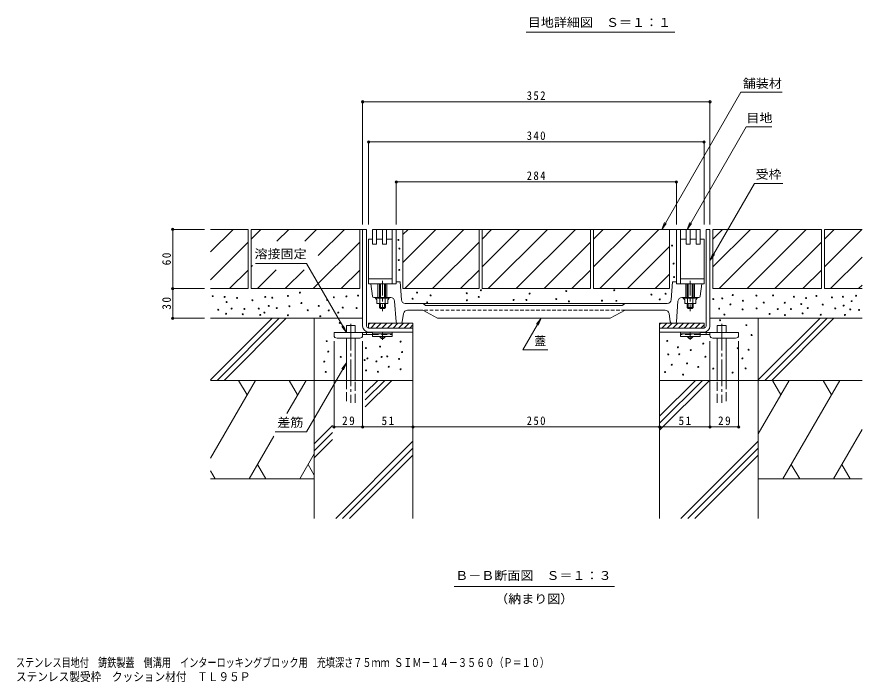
# Model space of a CAD drawing. Units: millimetres at full size, sheet at 1:3. Extents: x -1121 to 1153, y -824 to 816.
# Drawn here: x 192 to 1048, y -824 to -150 of the extents above; entities that cross this region are included whole.
import ezdxf
from ezdxf.enums import TextEntityAlignment as Align

# ---------------------------------------------------------------- set-up
doc = ezdxf.new("R2010")
doc.units = ezdxf.units.MM
doc.header["$LTSCALE"] = 3
doc.header["$PDMODE"] = 32
doc.header["$PDSIZE"] = 2.4
for name, pattern in [('CHAIN1', [8, 5, -1, 1, -1]), ('CHAIN2', [12, 9, -1, 1, -1]), ('DASHED1', [1.8, 1.2, -0.6]), ('DASHED2', [3, 2, -1]), ('DASHED3', [4, 3, -1])]:
    doc.linetypes.add(name, pattern=pattern)
for name, color, linetype, lineweight in [('0-1_躯体', 2, 'Continuous', 9), ('0-2_仕上', 3, 'Continuous', 9), ('0-4_その他', 7, 'Continuous', 9), ('0-5_寸法', 7, 'Continuous', 9), ('0-6_ハッチ', 6, 'Continuous', 5), ('0-9', 3, 'Continuous', 9), ('0-E', 7, 'Continuous', 9), ('A-5', 2, 'Continuous', 9), ('F-5_F-5ﾚｲﾔ', 2, 'Continuous', 9)]:
    doc.layers.add(name, color=color, linetype=linetype, lineweight=lineweight)
doc.styles.add('ＭＳ ゴシック', font='')
doc.styles.get('ＭＳ ゴシック').set_extended_font_data('MS Gothic')

msp = doc.modelspace()

# ---------------------------------------------------------------- linework, layer by layer
at = {"layer": '0-1_躯体'}
for p, q in [((542.257, -365.465), (546.257, -365.465)), ((542.257, -463.465), (542.257, -365.465)), ((546.257, -463.465), (546.257, -365.465)), ((894.257, -365.465), (890.257, -365.465)), ((890.257, -463.465), (890.257, -365.465)), ((894.257, -463.465), (894.257, -365.465)), ((548.257, -460.465), (548.257, -465.465)), ((593.257, -460.465), (548.257, -460.465)), ((549.725, -460.465), (548.257, -461.932)), ((555.381, -460.465), (550.381, -465.465)), ((561.038, -460.465), (556.038, -465.465)), ((566.695, -460.465), (561.695, -465.465)), ((572.352, -460.465), (567.352, -465.465)), ((578.009, -460.465), (573.009, -465.465)), ((583.666, -460.465), (578.666, -465.465)), ((589.323, -460.465), (584.323, -465.465)), ((593.257, -462.187), (589.979, -465.465)), ((593.257, -460.465), (593.257, -469.465)), ((843.257, -460.465), (888.257, -460.465)), ((843.257, -460.465), (843.257, -469.465)), ((844.724, -460.465), (843.257, -461.932)), ((850.381, -460.465), (845.381, -465.465)), ((856.038, -460.465), (851.038, -465.465)), ((861.695, -460.465), (856.695, -465.465)), ((867.352, -460.465), (862.352, -465.465)), ((873.009, -460.465), (868.009, -465.465)), ((878.666, -460.465), (873.666, -465.465)), ((884.323, -460.465), (879.323, -465.465)), ((888.257, -462.187), (884.979, -465.465)), ((888.257, -460.465), (888.257, -465.465)), ((548.257, -465.465), (593.257, -465.465)), ((548.257, -469.465), (593.257, -469.465)), ((888.257, -465.465), (843.257, -465.465)), ((888.288, -469.465), (843.257, -469.465))]:
    msp.add_line(p, q, dxfattribs=at)
for centre, radius, start, end in [((548.257, -463.465), 6, 180, 270), ((548.257, -463.465), 2, 180, 270), ((888.257, -463.465), 2, 270, 0), ((888.257, -463.465), 6, 270, 0)]:
    msp.add_arc(centre, radius, start, end, dxfattribs=at)
at = {"layer": '0-2_仕上'}
for p, q in [((552.257, -380.465), (552.257, -365.465)), ((552.257, -365.465), (884.257, -365.465)), ((556.257, -380.465), (556.257, -365.465)), ((562.257, -380.465), (562.257, -365.465)), ((566.257, -380.465), (566.257, -365.465)), ((572.257, -420.465), (572.257, -365.465)), ((576.257, -420.465), (576.257, -365.465)), ((860.257, -420.465), (860.257, -365.465)), ((864.257, -420.465), (864.257, -365.465)), ((870.257, -380.465), (870.257, -365.465)), ((874.257, -380.465), (874.257, -365.465)), ((880.257, -380.465), (880.257, -365.465)), ((884.257, -380.465), (884.257, -365.465)), ((548.257, -375.465), (548.257, -415.465)), ((552.257, -375.465), (548.257, -375.465)), ((562.257, -375.465), (556.257, -375.465)), ((572.257, -375.465), (566.257, -375.465)), ((864.257, -375.465), (870.257, -375.465)), ((874.257, -375.465), (880.257, -375.465)), ((884.257, -375.465), (888.257, -375.465)), ((888.257, -375.465), (888.257, -415.465)), ((556.257, -380.465), (552.257, -380.465)), ((566.257, -380.465), (562.257, -380.465)), ((870.257, -380.465), (874.257, -380.465)), ((880.257, -380.465), (884.257, -380.465)), ((572.257, -415.465), (548.257, -415.465)), ((580.127, -418.464), (576.257, -418.464)), ((581.499, -436.764), (580.127, -418.464)), ((855.015, -436.764), (856.388, -418.464)), ((860.257, -418.464), (856.388, -418.464)), ((864.257, -415.465), (888.257, -415.465)), ((552.093, -433.151), (550.507, -420.465)), ((557.757, -420.465), (557.757, -434.465)), ((559.257, -420.465), (559.257, -434.465)), ((560.257, -434.465), (560.257, -420.465)), ((564.257, -434.465), (564.257, -420.465)), ((565.257, -420.465), (565.257, -434.465)), ((566.757, -420.465), (566.757, -434.465)), ((869.757, -420.465), (869.757, -434.465)), ((871.257, -420.465), (871.257, -434.465)), ((872.257, -434.465), (872.257, -420.465)), ((876.257, -434.465), (876.257, -420.465)), ((877.257, -420.465), (877.257, -434.465)), ((878.757, -420.465), (878.757, -434.465)), ((884.422, -433.151), (886.007, -420.465)), ((553.582, -434.465), (570.676, -434.465)), ((555.257, -434.465), (555.257, -435.265)), ((569.257, -435.265), (555.257, -435.265)), ((555.257, -435.265), (556.732, -436.865)), ((556.732, -436.865), (556.732, -440.465)), ((559.495, -435.265), (559.495, -440.465)), ((565.02, -435.265), (565.02, -440.465)), ((569.257, -435.265), (567.782, -436.865)), ((569.257, -434.465), (569.257, -435.265)), ((882.933, -434.465), (865.839, -434.465)), ((867.257, -434.465), (867.257, -435.265)), ((867.257, -435.265), (881.257, -435.265)), ((867.257, -435.265), (868.732, -436.865)), ((871.495, -435.265), (871.495, -440.465)), ((877.02, -435.265), (877.02, -440.465)), ((881.257, -435.265), (879.782, -436.865)), ((879.782, -436.865), (879.782, -440.465)), ((881.257, -434.465), (881.257, -435.265)), ((559.257, -440.465), (559.257, -444.465)), ((565.257, -444.465), (559.257, -444.465)), ((560.257, -445.465), (559.257, -444.465)), ((560.257, -445.465), (560.257, -440.465)), ((564.257, -440.465), (564.257, -445.465)), ((565.257, -444.465), (564.257, -445.465)), ((565.257, -440.465), (565.257, -444.465)), ((576.158, -459.071), (574.666, -438.18)), ((851.027, -440.465), (585.488, -440.465)), ((605.483, -442.245), (603.531, -440.684)), ((805.407, -442.465), (606.108, -442.465)), ((806.031, -442.245), (807.983, -440.684)), ((860.357, -459.071), (861.849, -438.18)), ((871.257, -440.465), (871.257, -444.465)), ((871.257, -444.465), (877.257, -444.465)), ((871.257, -444.465), (872.257, -445.465)), ((872.257, -440.465), (872.257, -445.465)), ((876.257, -445.465), (876.257, -440.465)), ((876.257, -445.465), (877.257, -444.465)), ((877.257, -440.465), (877.257, -444.465)), ((564.257, -445.465), (560.257, -445.465)), ((583.736, -450.856), (582.453, -459.193)), ((587.689, -447.465), (603.257, -447.465)), ((603.257, -447.465), (618.257, -455.465)), ((808.257, -447.465), (793.257, -455.465)), ((808.257, -447.465), (848.826, -447.465)), ((852.779, -450.856), (854.062, -459.193)), ((872.257, -445.465), (876.257, -445.465)), ((580.97, -460.465), (577.654, -460.465)), ((793.257, -455.465), (618.257, -455.465)), ((855.544, -460.464), (858.861, -460.464))]:
    msp.add_line(p, q, dxfattribs=at)
at = {"layer": '0-2_仕上', "linetype": 'CHAIN1'}
for p, q in [((562.257, -417.465), (562.257, -448.258)), ((874.257, -417.465), (874.257, -448.258))]:
    msp.add_line(p, q, dxfattribs=at)
at = {"layer": '0-2_仕上', "linetype": 'DASHED1'}
msp.add_line((808.257, -447.465), (603.257, -447.465), dxfattribs=at)
at = {"layer": '0-2_仕上'}
for points in [[(576.257, -420.465), (548.257, -420.465), (548.257, -415.465)], [(860.257, -420.465), (888.257, -420.465), (888.257, -415.465)], [(567.782, -436.865), (567.782, -440.465), (556.732, -440.465)], [(868.732, -436.865), (868.732, -440.465), (879.782, -440.465)]]:
    msp.add_lwpolyline(points, dxfattribs=at)
for centre, radius, start, end in [((553.582, -432.965), 1.5, 187.12668, 270), ((570.676, -438.465), 4, 4.08583, 90), ((585.488, -436.465), 4, 184.28883, 270), ((851.027, -436.465), 4, 270, 355.71117), ((865.839, -438.465), 4, 90, 175.91417), ((882.933, -432.965), 1.5, 270, 352.87332), ((602.906, -441.464), 1, 51.33894, 90), ((606.108, -441.464), 1, 231.33894, 270), ((805.407, -441.464), 1, 270, 308.66106), ((808.608, -441.464), 1, 90, 128.66106), ((587.689, -451.465), 4, 90, 171.254), ((848.826, -451.465), 4, 8.746, 90), ((577.654, -458.964), 1.5, 184.0858, 270), ((580.97, -458.964), 1.5, 270, 351.25363), ((855.544, -458.964), 1.5, 188.74637, 270), ((858.861, -458.964), 1.5, 270, 355.9142)]:
    msp.add_arc(centre, radius, start, end, dxfattribs=at)
at = {"layer": '0-4_その他'}
for p, q in [((542.257, -235.206), (542.257, -360.465)), ((542.257, -236.106), (894.257, -236.106)), ((894.257, -235.206), (894.257, -360.465)), ((548.257, -275.842), (548.257, -360.465)), ((888.257, -276.742), (548.257, -276.742)), ((888.257, -275.842), (888.257, -360.465)), ((576.257, -316.425), (576.257, -360.465)), ((860.257, -316.425), (860.257, -360.465)), ((576.257, -317.325), (860.257, -317.325)), ((348.891, -365.465), (382.057, -365.465)), ((349.791, -365.465), (349.791, -425.465)), ((348.891, -425.465), (382.057, -425.465)), ((349.791, -425.465), (349.791, -455.465)), ((348.891, -455.465), (382.057, -455.465)), ((513.257, -566.613), (513.257, -478.764)), ((542.257, -566.613), (542.257, -478.764)), ((894.257, -566.613), (894.257, -478.764)), ((923.257, -566.613), (923.257, -478.764)), ((513.257, -565.713), (542.257, -565.713)), ((542.257, -565.713), (593.257, -565.713)), ((593.257, -565.713), (843.257, -565.713)), ((843.257, -565.713), (894.257, -565.713)), ((894.257, -565.713), (923.257, -565.713))]:
    msp.add_line(p, q, dxfattribs=at)
for p in [(542.257, -236.106), (894.257, -236.106), (548.257, -276.742), (888.257, -276.742), (576.257, -317.325), (860.257, -317.325), (349.791, -365.465), (349.791, -425.465), (349.791, -455.465), (513.257, -565.713), (542.257, -565.713), (593.257, -565.713), (843.257, -565.713), (894.257, -565.713), (923.257, -565.713)]:
    msp.add_point(p, dxfattribs=at)
at = {"layer": '0-5_寸法'}
for p, q in [((925.661, -226.26), (845.323, -365.41)), ((967.585, -226.26), (925.661, -226.26)), ((957.086, -261.545), (931.085, -261.545)), ((968.083, -318.792), (939.485, -318.792)), ((845.323, -365.41), (848.193, -358.481)), ((845.323, -365.41), (849.888, -359.46)), ((871.087, -365.466), (875.652, -359.516)), ((894.459, -396.779), (899.025, -390.829)), ((485.39, -399.974), (433.723, -399.974)), ((525.799, -469.964), (485.39, -399.974)), ((723.105, -455.465), (704.556, -487.592)), ((723.105, -455.465), (718.539, -461.415)), ((723.105, -455.465), (720.235, -462.394)), ((525.799, -469.964), (521.233, -464.014)), ((525.799, -469.964), (522.929, -463.035)), ((704.556, -487.592), (729.898, -487.592)), ((525.799, -500.851), (485.413, -570.801)), ((525.799, -500.851), (521.233, -506.801)), ((525.799, -500.851), (522.929, -507.78)), ((485.413, -570.801), (453.744, -570.801)), ((635.023, -727.423), (797.637, -727.423))]:
    msp.add_line(p, q, dxfattribs=at)
for points in [[(931.085, -261.545), (871.087, -365.466), (873.957, -358.537)], [(939.485, -318.792), (894.459, -396.779), (897.329, -389.85)]]:
    msp.add_lwpolyline(points, dxfattribs=at)
at = {"layer": '0-6_ハッチ'}
for p, q in [((388.057, -518.027), (450.62, -455.465)), ((542.257, -455.465), (388.057, -455.465)), ((394.691, -518.465), (457.691, -455.465)), ((401.762, -518.465), (464.762, -455.465)), ((493.257, -518.465), (493.257, -455.465)), ((894.257, -455.465), (1048.457, -455.465)), ((943.257, -518.465), (943.257, -455.465)), ((943.257, -518.027), (1005.82, -455.465)), ((949.891, -518.465), (1012.891, -455.465)), ((956.962, -518.465), (1019.962, -455.465)), ((525.799, -469.964), (525.799, -462.964)), ((593.257, -469.465), (593.257, -658.465)), ((843.257, -469.465), (843.257, -658.465)), ((901.716, -462.964), (910.716, -462.964)), ((901.716, -469.964), (901.716, -462.964)), ((910.716, -469.964), (910.716, -462.964)), ((525.799, -518.465), (525.799, -475.764)), ((534.799, -518.465), (534.799, -475.764)), ((901.716, -518.465), (901.716, -475.764)), ((910.716, -518.465), (910.716, -475.764)), ((433.583, -518.465), (388.057, -597.318)), ((416.536, -518.465), (425.06, -533.228)), ((484.885, -518.465), (465.395, -552.223)), ((467.838, -518.465), (476.362, -533.228)), ((493.257, -518.465), (493.257, -658.465)), ((544.81, -531.274), (557.62, -518.465)), ((544.81, -538.345), (564.691, -518.465)), ((544.81, -545.416), (571.762, -518.465)), ((843.257, -554.845), (879.637, -518.465)), ((843.257, -561.916), (886.708, -518.465)), ((843.257, -568.987), (893.78, -518.465)), ((974.589, -518.465), (943.257, -572.732)), ((943.257, -518.465), (943.257, -658.465)), ((957.541, -518.465), (966.065, -533.228)), ((1025.891, -518.465), (968.156, -618.465)), ((1008.843, -518.465), (1017.367, -533.228)), ((493.257, -582.827), (511.691, -564.394)), ((493.257, -589.898), (511.691, -571.465)), ((1048.457, -568.236), (1019.458, -618.465)), ((452.137, -575.187), (427.15, -618.465)), ((493.257, -596.969), (511.691, -578.536)), ((514.9, -658.465), (593.257, -580.107)), ((864.899, -658.465), (943.257, -580.107)), ((521.971, -658.465), (593.257, -587.178)), ((871.97, -658.465), (943.257, -587.178)), ((493.257, -592.822), (478.453, -618.465)), ((529.042, -658.465), (593.257, -594.249)), ((879.042, -658.465), (943.257, -594.249)), ((435.674, -603.701), (444.198, -618.465)), ((486.976, -603.701), (493.257, -614.58)), ((976.679, -603.701), (985.203, -618.465)), ((1027.982, -603.701), (1036.505, -618.465)), ((388.057, -610.084), (392.896, -618.465)), ((493.257, -618.465), (388.057, -618.465)), ((943.257, -618.465), (1048.457, -618.465))]:
    msp.add_line(p, q, dxfattribs=at)
at = {"layer": '0-6_ハッチ', "linetype": 'CHAIN2'}
for p, q in [((530.299, -461.272), (530.299, -541.131)), ((906.216, -461.272), (906.216, -541.131))]:
    msp.add_line(p, q, dxfattribs=at)
at = {"layer": '0-6_ハッチ', "linetype": 'DASHED3'}
for p, q in [((525.799, -518.465), (525.799, -541.131)), ((534.799, -541.131), (534.799, -518.465)), ((901.716, -541.131), (901.716, -518.465)), ((910.716, -518.465), (910.716, -541.131))]:
    msp.add_line(p, q, dxfattribs=at)
at = {"layer": '0-6_ハッチ'}
for points in [[(534.799, -469.964), (534.799, -462.964), (525.799, -462.964)], [(593.257, -518.465), (493.257, -518.465), (388.057, -518.465)], [(843.257, -518.465), (943.257, -518.465), (1048.457, -518.465)]]:
    msp.add_lwpolyline(points, dxfattribs=at)
at = {"layer": '0-9', "color": 4}
for p, q in [((513.257, -472.764), (513.257, -469.964)), ((513.257, -469.964), (552.257, -469.964)), ((542.257, -472.764), (542.257, -469.964)), ((546.257, -471.964), (546.257, -469.964)), ((923.257, -469.964), (884.257, -469.964)), ((890.257, -471.964), (890.257, -469.964)), ((894.257, -472.764), (894.257, -469.964)), ((923.257, -472.764), (923.257, -469.964)), ((539.257, -475.764), (516.257, -475.764)), ((542.252, -471.964), (552.257, -471.964)), ((894.262, -471.964), (884.257, -471.964)), ((897.257, -475.764), (920.257, -475.764))]:
    msp.add_line(p, q, dxfattribs=at)
at = {"layer": '0-9'}
for p, q in [((552.257, -469.465), (572.257, -469.465)), ((552.257, -469.465), (552.257, -473.965)), ((572.257, -469.465), (572.257, -473.965)), ((864.257, -469.465), (864.257, -473.965)), ((884.257, -469.465), (864.257, -469.465)), ((884.257, -469.465), (884.257, -473.965)), ((552.257, -471.465), (572.257, -471.465)), ((552.257, -473.965), (572.257, -473.965)), ((884.257, -471.465), (864.257, -471.465)), ((884.257, -473.965), (864.257, -473.965))]:
    msp.add_line(p, q, dxfattribs=at)
at = {"layer": '0-9', "color": 4, "linetype": 'CHAIN1'}
for p, q in [((562.257, -477.512), (562.257, -469.465)), ((874.257, -477.512), (874.257, -469.465))]:
    msp.add_line(p, q, dxfattribs=at)
at = {"layer": '0-9', "linetype": 'DASHED2'}
for p, q in [((552.257, -471.965), (572.257, -471.965)), ((884.257, -471.965), (864.257, -471.965))]:
    msp.add_line(p, q, dxfattribs=at)
at = {"layer": '0-9', "color": 2}
for p, q in [((559.507, -474.464), (559.507, -473.965)), ((561.258, -475.964), (559.507, -474.464)), ((565.007, -474.464), (559.507, -474.464)), ((563.257, -475.964), (561.258, -475.964)), ((565.007, -474.464), (563.257, -475.964)), ((565.007, -474.464), (565.007, -473.965)), ((871.507, -474.464), (871.507, -473.965)), ((871.507, -474.464), (873.257, -475.964)), ((871.507, -474.464), (877.007, -474.464)), ((873.257, -475.964), (875.257, -475.964)), ((875.257, -475.964), (877.007, -474.464)), ((877.007, -474.464), (877.007, -473.965))]:
    msp.add_line(p, q, dxfattribs=at)
at = {"layer": '0-9', "color": 4}
for centre, start, end in [((516.257, -472.764), 180, 270), ((539.257, -472.764), 270, 0), ((897.257, -472.764), 180, 270), ((920.257, -472.764), 270, 0)]:
    msp.add_arc(centre, 3, start, end, dxfattribs=at)
at = {"layer": '0-E', "color": 2}
for p, q in [((388.057, -365.465), (426.257, -365.465)), ((388.057, -388.258), (410.85, -365.465)), ((426.257, -365.465), (426.257, -425.465)), ((429.257, -375.205), (438.997, -365.465)), ((429.257, -365.465), (539.257, -365.465)), ((429.257, -365.465), (429.257, -425.465)), ((455.313, -377.433), (467.282, -365.465)), ((483.598, -377.433), (495.566, -365.465)), ((497.268, -392.047), (523.85, -365.465)), ((539.257, -365.465), (539.257, -425.465)), ((539.257, -365.465), (542.257, -365.465)), ((660.257, -365.465), (583.127, -365.465)), ((583.127, -425.465), (583.127, -365.465)), ((588.282, -365.465), (583.127, -370.619)), ((616.566, -365.465), (583.127, -398.904)), ((644.85, -365.465), (584.85, -425.465)), ((660.257, -365.465), (660.257, -425.465)), ((663.257, -375.205), (672.997, -365.465)), ((663.257, -403.489), (701.282, -365.465)), ((663.257, -365.465), (773.257, -365.465)), ((669.566, -425.465), (729.566, -365.465)), ((697.85, -425.465), (757.85, -365.465)), ((773.257, -365.465), (773.257, -425.465)), ((776.257, -375.205), (785.997, -365.465)), ((776.257, -365.465), (776.257, -425.465)), ((776.257, -403.489), (814.282, -365.465)), ((776.257, -365.465), (853.388, -365.465)), ((782.566, -425.465), (842.566, -365.465)), ((853.388, -425.465), (853.388, -365.465)), ((897.257, -375.205), (906.997, -365.465)), ((897.257, -403.489), (935.282, -365.465)), ((897.257, -365.465), (1007.257, -365.465)), ((903.566, -425.465), (963.566, -365.465)), ((931.85, -425.465), (991.85, -365.465)), ((1007.257, -365.465), (1007.257, -425.465)), ((1010.257, -375.205), (1019.997, -365.465)), ((1010.257, -365.465), (1010.257, -425.465)), ((1010.257, -365.465), (1048.457, -365.465)), ((1010.257, -403.489), (1048.282, -365.465)), ((388.057, -416.542), (426.257, -378.342)), ((492.134, -425.465), (539.257, -378.342)), ((660.257, -378.342), (613.134, -425.465)), ((726.134, -425.465), (773.257, -378.342)), ((810.713, -425.465), (853.388, -382.79)), ((960.134, -425.465), (1007.257, -378.342)), ((1016.566, -425.465), (1048.457, -393.573)), ((429.257, -403.489), (430.561, -402.185)), ((407.419, -425.465), (426.257, -406.626)), ((435.566, -425.465), (454.639, -406.392)), ((463.85, -425.465), (482.923, -406.392)), ((520.419, -425.465), (539.257, -406.626)), ((641.419, -425.465), (660.257, -406.626)), ((754.419, -425.465), (773.257, -406.626)), ((838.86, -425.465), (853.388, -410.937)), ((988.419, -425.465), (1007.257, -406.626)), ((388.057, -425.465), (426.257, -425.465)), ((429.257, -425.465), (539.257, -425.465)), ((660.257, -425.465), (583.127, -425.465)), ((776.257, -425.465), (853.388, -425.465)), ((1010.257, -425.465), (1048.457, -425.465)), ((1044.85, -425.465), (1048.457, -421.858))]:
    msp.add_line(p, q, dxfattribs=at)
for points in [[(663.257, -365.465), (663.257, -425.465), (773.257, -425.465)], [(897.257, -365.465), (897.257, -425.465), (1007.257, -425.465)]]:
    msp.add_lwpolyline(points, dxfattribs=at)
at = {"layer": '0-E'}
for centre in [(578.469, -376.017), (579.493, -384.887), (855.884, -381.902), (578.81, -396.488), (857.42, -400.155), (579.322, -406.552), (857.931, -413.803), (662.153, -427.109), (748.566, -427.962), (797.278, -427.109), (390.271, -433.12), (402.383, -433.803), (415.007, -434.826), (430.531, -437.214), (443.496, -433.803), (450.66, -434.656), (466.525, -432.864), (478.593, -429.563), (506.303, -437.052), (513.04, -434.172), (525.735, -433.419), (537.605, -432.58), (592.799, -435.809), (597.405, -429.497), (611.052, -432.397), (647.823, -430.179), (647.993, -437.344), (659.935, -433.932), (695.17, -437.003), (708.306, -437.003), (711.377, -430.521), (738.501, -436.15), (834.902, -431.544), (843.431, -436.491), (849.231, -430.691), (897.679, -436.106), (906.691, -435.334), (917.354, -431.94), (941.351, -432.509), (958.296, -432.395), (979.336, -433.76), (991.618, -435.011), (1002.195, -432.85), (1017.833, -434.329), (1028.978, -433.76), (1042.398, -432.736), (404.259, -439.091), (409.377, -445.744), (436.917, -445.703), (447.078, -443.015), (455.178, -445.268), (468.061, -443.356), (480.128, -440.054), (497.815, -443.044), (522.138, -444.635), (536.048, -445.268), (607.64, -439.391), (751.295, -438.368), (784.825, -437.685), (799.495, -437.856), (903.593, -445.787), (914.966, -441.493), (927.59, -437.74), (941.578, -445.588), (948.743, -439.674), (970.01, -439.788), (986.728, -441.152), (993.438, -445.246), (1008.564, -441.721), (1021.244, -445.588), (1029.774, -442.631), (1037.735, -438.195), (395.9, -446.938), (403.808, -450.974), (420.784, -451.418), (422.342, -446.085), (438.426, -452.195), (442.642, -449.754), (466.497, -452.527), (486.579, -447.424), (499.351, -453.535), (507.839, -447.544), (517.537, -449.784), (908.954, -451.782), (927.248, -446.611), (954.675, -451.054), (962.959, -446.156), (970.208, -452.274), (976.265, -446.27), (988.072, -450.61), (1006.601, -451.941), (1031.122, -452.163), (1036.484, -446.611), (1045.468, -447.066), (519.073, -460.275), (904.461, -457.524), (931.173, -462.517), (505.804, -478.743), (580.698, -479.242), (851.037, -478.494), (936.415, -472.503), (545.498, -485.733), (559.977, -484.235), (861.771, -484.985), (874.753, -487.731), (887.485, -481.24), (922.435, -485.984), (933.42, -487.482), (507.339, -489.234), (520.034, -494.72), (547.033, -496.224), (561.512, -494.727), (567.217, -494.221), (579.2, -496.717), (582.233, -489.734), (852.035, -492.225), (863.153, -492.064), (889.732, -494.472), (927.179, -496.219), (503.307, -499.464), (544.249, -497.966), (556.232, -499.214), (568.752, -504.712), (855.608, -502.605), (871.031, -501.274), (882.348, -504.824), (504.843, -509.955), (545.785, -508.457), (557.768, -509.705), (580.735, -507.209), (848.729, -510.039), (867.036, -512.702), (897.549, -506.599), (917.187, -510.594), (930.391, -506.377)]:
    msp.add_circle(centre, 0.5, dxfattribs=at)
at = {"layer": 'A-5', "color": 7}
msp.add_line((858.797, -165.32), (707.863, -165.32), dxfattribs=at)

# ---------------------------------------------------------------- texts
at = {"layer": '0-4_その他', "color": 2, "char_height": 8.798, "attachment_point": 7, "style": 'ＭＳ ゴシック'}
for s, insert in [('\\T1.27;\\W0.9;352', (708.507, -234.306)), ('\\T1.27;\\W0.9;340', (708.507, -274.942)), ('\\T1.27;\\W0.9;284', (708.507, -315.525)), ('\\T1.27;\\W0.95;29', (521.382, -563.913)), ('\\T1.27;\\W0.95;51', (561.382, -563.913)), ('\\T1.27;\\W0.9;250', (708.507, -563.913)), ('\\T1.27;\\W0.95;51', (862.382, -563.913)), ('\\T1.27;\\W0.95;29', (902.382, -563.913))]:
    msp.add_mtext(s, dxfattribs=dict(at, insert=insert))
at = {"layer": '0-4_その他', "color": 2, "char_height": 8.798, "attachment_point": 7, "rotation": 90, "style": 'ＭＳ ゴシック'}
for s, insert in [('\\T1.27;\\W0.95;60', (347.991, -401.84)), ('\\T1.27;\\W0.95;30', (347.991, -446.84))]:
    msp.add_mtext(s, dxfattribs=dict(at, insert=insert))
at = {"layer": '0-5_寸法', "color": 2, "style": 'ＭＳ ゴシック', "width": 1.1}
for s, p in [('舗装材', (927.509, -224.584)), ('目地', (931.224, -259.537)), ('受枠', (940.488, -316.784)), ('溶接固定', (432.604, -397.404)), ('差筋', (455.723, -568.232)), ('Ｂ－Ｂ断面図\u3000Ｓ＝１：３', (636.092, -723.467)), ('（納まり図）', (676.58, -747.146))]:
    msp.add_text(s, height=8.798, dxfattribs=at).set_placement(p, align=Align.BOTTOM_LEFT)
at = {"layer": '0-5_寸法', "color": 2, "style": 'ＭＳ ゴシック'}
msp.add_text('蓋', height=8.798, dxfattribs=at).set_placement((716.211, -485.71), align=Align.BOTTOM_LEFT)
at = {"layer": 'A-5', "style": 'ＭＳ ゴシック', "width": 1.1}
msp.add_text('目地詳細図\u3000Ｓ＝１：１', height=8.798, dxfattribs=at).set_placement((709.673, -162.741), align=Align.BOTTOM_LEFT)
at = {"layer": 'F-5_F-5ﾚｲﾔ', "style": 'ＭＳ ゴシック'}
for s, width, p in [('ステンレス目地付\u3000鋳鉄製蓋\u3000側溝用\u3000インターロッキングブロック用\u3000充填深さ７５ｍｍ ＳＩＭ－１４－３５６０（Ｐ＝１０）', 0.75, (190.916, -811.723)), ('ステンレス製受枠\u3000クッション材付\u3000ＴＬ９５Ｐ', 0.9, (190.916, -826.038))]:
    msp.add_text(s, height=8.798, dxfattribs=dict(at, width=width)).set_placement(p, align=Align.BOTTOM_LEFT)

doc.saveas('drawing.dxf')
